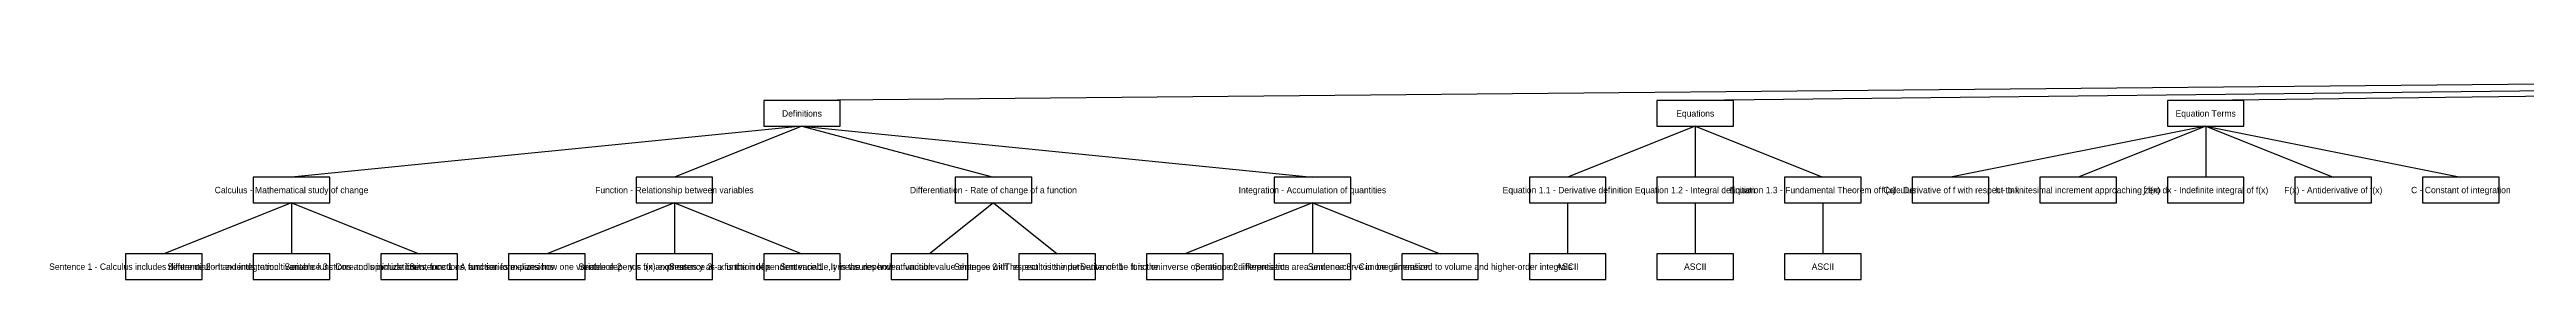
# Model space of a CAD drawing. Header units: metres. Extents: x -45 to 5116, y -125 to 5.
# Drawn here: x -45 to 926, y -95 to -5 of the extents above; entities that cross this region are included whole.
import ezdxf
from ezdxf.enums import TextEntityAlignment as Align

# ---------------------------------------------------------------- set-up
doc = ezdxf.new("R2010")
doc.units = ezdxf.units.M

msp = doc.modelspace()

# ---------------------------------------------------------------- linework, layer by layer
at = {"color": 3}
for p, q in [((2362, -5), (250, -25)), ((2362, -5), (600, -25)), ((2362, -5), (800, -25)), ((250, -35), (50, -55)), ((250, -35), (200, -55)), ((250, -35), (325, -55)), ((250, -35), (450, -55)), ((600, -35), (550, -55)), ((600, -35), (600, -55)), ((600, -35), (650, -55)), ((800, -35), (700, -55)), ((800, -35), (750, -55)), ((800, -35), (800, -55)), ((800, -35), (850, -55)), ((800, -35), (900, -55)), ((50, -65), (0, -85)), ((50, -65), (50, -85)), ((50, -65), (100, -85)), ((200, -65), (150, -85)), ((200, -65), (200, -85)), ((200, -65), (250, -85)), ((325, -65), (300, -85)), ((325, -65), (350, -85)), ((450, -65), (400, -85)), ((450, -65), (450, -85)), ((450, -65), (500, -85)), ((550, -65), (550, -85)), ((600, -65), (600, -85)), ((650, -65), (650, -85))]:
    msp.add_line(p, q, dxfattribs=at)
at = {"color": 7}
for points in [[(235, -35), (265, -35), (265, -25), (235, -25)], [(585, -35), (615, -35), (615, -25), (585, -25)], [(785, -35), (815, -35), (815, -25), (785, -25)], [(35, -65), (65, -65), (65, -55), (35, -55)], [(185, -65), (215, -65), (215, -55), (185, -55)], [(310, -65), (340, -65), (340, -55), (310, -55)], [(435, -65), (465, -65), (465, -55), (435, -55)], [(535, -65), (565, -65), (565, -55), (535, -55)], [(585, -65), (615, -65), (615, -55), (585, -55)], [(635, -65), (665, -65), (665, -55), (635, -55)], [(685, -65), (715, -65), (715, -55), (685, -55)], [(735, -65), (765, -65), (765, -55), (735, -55)], [(785, -65), (815, -65), (815, -55), (785, -55)], [(835, -65), (865, -65), (865, -55), (835, -55)], [(885, -65), (915, -65), (915, -55), (885, -55)], [(-15, -95), (15, -95), (15, -85), (-15, -85)], [(35, -95), (65, -95), (65, -85), (35, -85)], [(85, -95), (115, -95), (115, -85), (85, -85)], [(135, -95), (165, -95), (165, -85), (135, -85)], [(185, -95), (215, -95), (215, -85), (185, -85)], [(235, -95), (265, -95), (265, -85), (235, -85)], [(285, -95), (315, -95), (315, -85), (285, -85)], [(335, -95), (365, -95), (365, -85), (335, -85)], [(385, -95), (415, -95), (415, -85), (385, -85)], [(435, -95), (465, -95), (465, -85), (435, -85)], [(485, -95), (515, -95), (515, -85), (485, -85)], [(535, -95), (565, -95), (565, -85), (535, -85)], [(585, -95), (615, -95), (615, -85), (585, -85)], [(635, -95), (665, -95), (665, -85), (635, -85)]]:
    msp.add_lwpolyline(points, close=True, dxfattribs=at)

# ---------------------------------------------------------------- texts
at = {"color": 5}
for s, p in [('Definitions', (250, -30)), ('Equations', (600, -30)), ('Equation Terms', (800, -30)), ('Calculus - Mathematical study of change', (50, -60)), ('Function - Relationship between variables', (200, -60)), ('Differentiation - Rate of change of a function', (325, -60)), ('Integration - Accumulation of quantities', (450, -60)), ('Equation 1.1 - Derivative definition', (550, -60)), ('Equation 1.2 - Integral definition', (600, -60)), ('Equation 1.3 - Fundamental Theorem of Calculus', (650, -60)), ("f'(x) - Derivative of f with respect to x", (700, -60)), ('h - Infinitesimal increment approaching zero', (750, -60)), ('∫ f(x) dx - Indefinite integral of f(x)', (800, -60)), ('F(x) - Antiderivative of f(x)', (850, -60)), ('C - Constant of integration', (900, -60)), ('Sentence 1 - Calculus includes differentiation and integration', (0, -90)), ('Sentence 2 - It extends to multivariable functions and optimization', (50, -90)), ('Sentence 3 - Core tools include limits, functions, and series expansions', (100, -90)), ('Sentence 1 - A function formalizes how one variable depends on another', (150, -90)), ('Sentence 2 - y = f(x) expresses y as a function of x', (200, -90)), ('Sentence 3 - x is the independent variable, y is the dependent variable', (250, -90)), ('Sentence 1 - It measures how a function value changes with respect to its input', (300, -90)), ('Sentence 2 - The result is the derivative of the function', (350, -90)), ('Sentence 1 - It is the inverse operation of differentiation', (400, -90)), ('Sentence 2 - Represents area under a curve in one dimension', (450, -90)), ('Sentence 3 - Can be generalized to volume and higher-order integrals', (500, -90)), ('ASCII', (550, -90)), ('ASCII', (600, -90)), ('ASCII', (650, -90))]:
    msp.add_text(s, height=2.5, dxfattribs=at).set_placement(p, align=Align.MIDDLE_CENTER)

doc.saveas('drawing.dxf')
